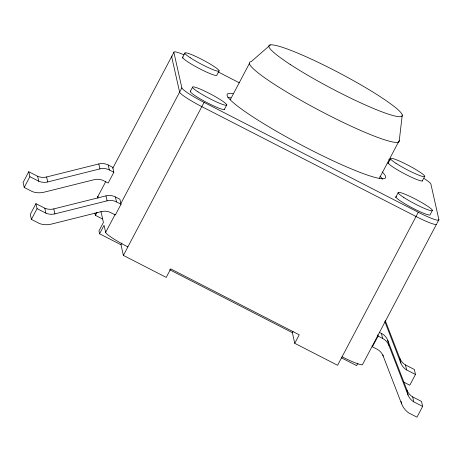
<?xml version="1.0" encoding="UTF-8"?>
<svg xmlns="http://www.w3.org/2000/svg" width="462" height="462" viewBox="0 0 462 462"><rect width="100%" height="100%" fill="white"/><g stroke="black" fill="none" stroke-linecap="round" stroke-linejoin="round"><path stroke-width="0.69" d="M379.221 178.546L399.289 140.477L402.252 114.992M28.771 171.72L23.1 182.473L24.22 187.451L32.444 191.666A20.091 19.86 -12.7 0 0 44.052 192.198L94.254 179.66A13.404 13.248 -12.7 0 1 103.684 180.74L108.183 183.044L113.848 172.291L112.734 167.319L108.235 165.009A13.404 13.248 -12.7 0 0 98.81 163.935L46.61 176.969A14.051 13.889 -12.7 0 1 37.63 176.265L28.771 171.72L29.886 176.698L24.22 187.451M35.949 203.655L30.278 214.408L31.393 219.386L39.622 223.602A20.091 19.86 -12.7 0 0 51.23 224.134L101.432 211.596A13.404 13.248 -12.7 0 1 110.857 212.676L115.356 214.98L121.027 204.227L119.912 199.249L115.413 196.945A13.404 13.248 -12.7 0 0 105.983 195.865L53.788 208.905A14.051 13.889 -12.7 0 1 44.802 208.2L35.949 203.655L37.064 208.628L31.393 219.386M97.967 198.186L97.673 196.893L105.746 181.589M112.803 168.203L173.879 52.362A24.186 2.778 27.8 0 1 183.899 54.782M102.477 218.948L95.426 215.332L97.026 212.295M182.282 58.073L184.846 53.217M436.977 223.337L438.9 219.693A24.186 2.778 27.8 0 1 418.277 212.254L337.595 365.286L294.75 343.312L299.232 334.811L170.709 268.884L166.228 277.391L123.383 255.411L120.992 244.768L99.573 233.784L104.054 225.283L105.648 232.374A24.186 2.778 27.8 0 0 127.87 246.91M105.648 232.374L115.061 214.524M120.778 203.684L181.855 87.844L173.879 52.362M190.263 91.534L192.504 87.283M120.992 244.768L121.956 242.948M219.121 70.796L216.88 75.046A19.352 2.223 27.8 0 1 198.134 67.926A19.352 2.223 27.8 0 1 183.021 57.034M123.383 255.411L204.071 102.379A24.186 2.778 27.8 0 1 181.855 87.844M224.214 109.719L226.773 104.862M230.278 99.728L249.347 63.565M294.75 343.312L292.359 332.669L293 331.45M387.924 163.554L390.482 158.691M395.582 197.615L398.14 192.758M422.199 181.133L424.757 176.27M432.415 210.337L430.174 214.587A19.352 2.223 27.8 0 1 411.434 207.467A19.352 2.223 27.8 0 1 396.315 196.575M357.9 363.196L356.618 365.627L341.499 357.871M379.77 332.542L381.456 333.402A13.404 13.248 -12.7 0 1 385.262 336.324L385.776 336.937A13.404 13.248 -12.7 0 1 387.762 340.396L406.918 390.032A14.051 13.889 -12.7 0 0 412.664 396.881L421.517 401.426L422.638 406.398L416.967 417.151L408.743 412.936A20.091 19.86 -12.7 0 1 401.634 403.863L383.212 356.127A13.404 13.248 -12.7 0 0 376.905 349.133L372.407 346.829L378.078 336.07L377.795 334.829M385.244 320.536L399.74 358.102A14.051 13.889 -12.7 0 0 405.486 364.945L414.345 369.49L415.459 374.463L409.788 385.221L403.465 381.976M270.432 44.849L251.178 61.66A84.656 9.731 27.8 0 0 317.302 109.315A84.656 9.731 27.8 0 0 399.289 140.477M29.886 176.698L38.744 181.237A14.051 13.889 -12.7 0 0 47.725 181.941L99.925 168.907A13.404 13.248 -12.7 0 1 103.938 168.526L104.741 168.59A13.404 13.248 -12.7 0 1 109.355 169.981L113.848 172.291M37.064 208.628L45.923 213.173A14.051 13.889 -12.7 0 0 54.903 213.877L107.103 200.843A13.404 13.248 -12.7 0 1 111.117 200.456L111.92 200.525A13.404 13.248 -12.7 0 1 116.528 201.917L121.027 204.227M218.231 71.974L239.391 82.831M388.825 159.477L390.107 160.135M204.071 102.379L418.277 212.254M378.078 336.07L382.576 338.38A13.404 13.248 -12.7 0 1 388.883 345.374L408.038 395.01A14.051 13.889 -12.7 0 0 413.779 401.853L422.638 406.398M384.811 321.488L400.86 363.074A14.051 13.889 -12.7 0 0 406.606 369.923L415.459 374.463M169.589 269.692L292.359 332.669M438.9 219.693L430.925 184.211A24.186 2.778 27.8 0 0 424.087 178.482M405.486 364.945L406.606 369.923M412.664 396.881L413.779 401.853M399.74 358.102L400.86 363.074M406.918 390.032L408.038 395.01M387.762 340.396L388.883 345.374M401.074 401.38L401.634 403.863M381.456 333.402L382.576 338.38M382.929 354.885L383.212 356.127M372.124 345.582L372.407 346.829M108.235 165.009L109.355 169.981M115.413 196.945L116.528 201.917M98.81 163.935L99.925 168.907M105.983 195.865L107.103 200.843M100.976 211.579L103.419 222.441L98.937 230.942L99.573 233.784M94.918 213.057L95.426 215.332M46.61 176.969L47.725 181.941M53.788 208.905L54.903 213.877M37.63 176.265L38.744 181.237M44.802 208.2L45.923 213.173M342.076 356.785A24.186 2.778 27.8 0 0 362.699 364.223L436.659 223.943A24.186 2.778 27.8 0 1 416.037 216.505L201.83 106.635A24.186 2.778 27.8 0 1 179.608 92.1L171.639 56.612A24.186 2.778 27.8 0 1 172.159 56.069M97.673 196.893A24.186 2.778 27.8 0 1 98.198 196.35M227.749 97.557A89.495 10.285 27.8 0 1 230.833 97.846M379.937 176.149A89.495 10.285 27.8 0 1 382.524 179.135M224.532 109.113A19.352 2.223 27.8 0 1 205.792 101.986A19.352 2.223 27.8 0 1 190.679 91.095M422.516 180.527A19.352 2.223 27.8 0 1 403.776 173.4A19.352 2.223 27.8 0 1 388.663 162.508M382.178 171.899A89.495 10.285 27.8 0 1 302.726 145.726A89.495 10.285 27.8 0 1 233.073 93.595M403.609 197.338A19.352 2.223 27.8 0 0 431.993 210.77A19.352 2.223 27.8 0 0 410.227 196.529A19.352 2.223 27.8 0 0 403.609 197.338M395.957 163.277A19.352 2.223 27.8 0 0 424.341 176.709A19.352 2.223 27.8 0 0 402.569 162.468A19.352 2.223 27.8 0 0 395.957 163.277M197.973 91.863A19.352 2.223 27.8 0 0 226.357 105.296A19.352 2.223 27.8 0 0 204.585 91.054A19.352 2.223 27.8 0 0 197.973 91.863M190.315 57.796A19.352 2.223 27.8 0 0 218.699 71.229A19.352 2.223 27.8 0 0 196.933 56.988A19.352 2.223 27.8 0 0 190.315 57.796M290.101 64.38A75.346 8.662 27.8 0 0 400.618 116.684A75.346 8.662 27.8 0 0 315.858 61.232A75.346 8.662 27.8 0 0 290.101 64.38"/></g></svg>
